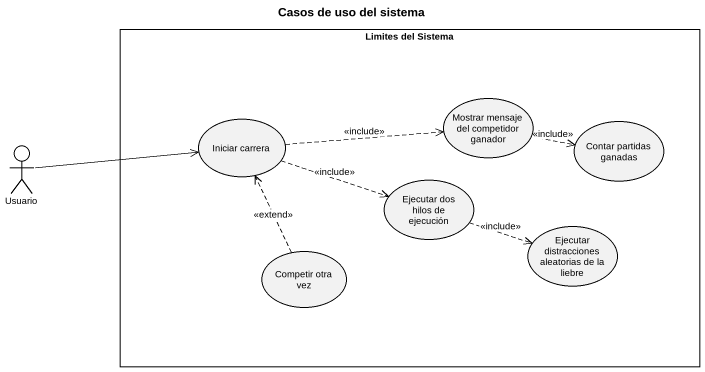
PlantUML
@startuml
title Casos de uso del sistema
rectangle "Limites del Sistema" as Limites_del_Sistema {
  usecase "Mostrar mensaje del competidor ganador" as Mostrar_mensaje_del
  usecase "Iniciar carrera" as Iniciar_carrera
  usecase "Contar partidas ganadas" as Contar_partidas_ganadas
  usecase "Ejecutar dos hilos de ejecución" as Ejecutar_dos_hilos_de
  usecase "Ejecutar distracciones aleatorias de la liebre" as Ejecutar_distracciones
  usecase "Competir otra vez" as Competir_otra_vez
}
actor Usuario
Mostrar_mensaje_del .right.> Contar_partidas_ganadas : <<include>>
Usuario -right-> Iniciar_carrera
Iniciar_carrera .right.> Mostrar_mensaje_del : <<include>>
Iniciar_carrera .right.> Ejecutar_dos_hilos_de : <<include>>
Ejecutar_dos_hilos_de .right.> Ejecutar_distracciones : <<include>>
Competir_otra_vez .up.> Iniciar_carrera : <<extend>>
@enduml
